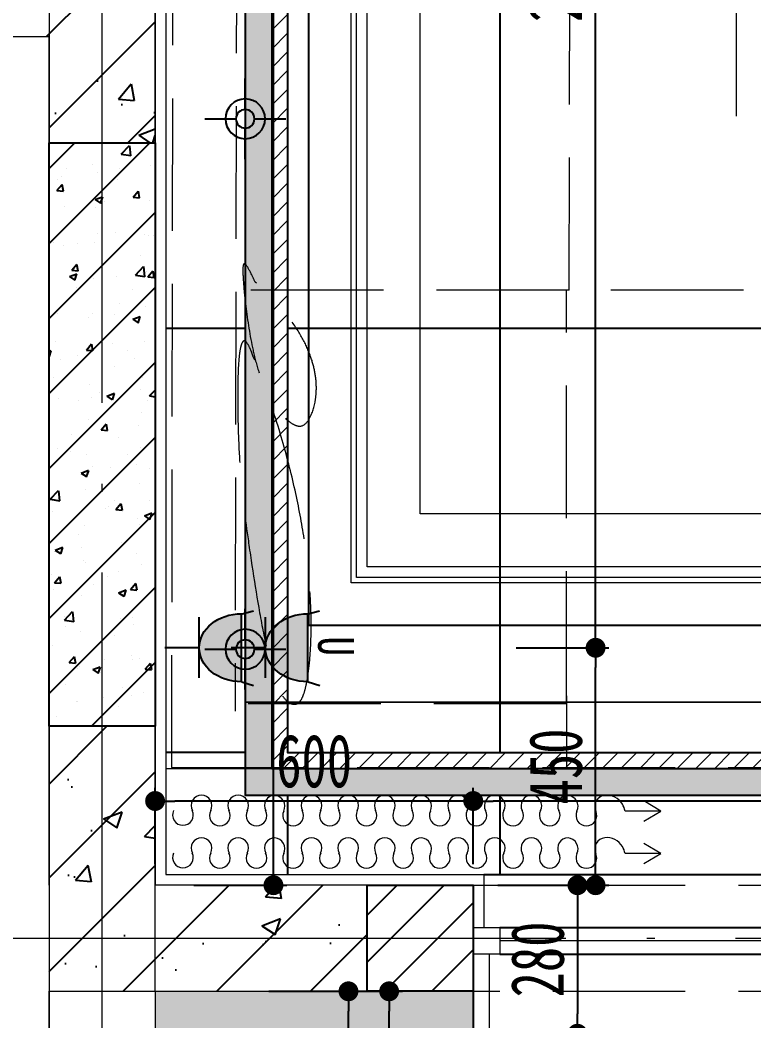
# Model space of a CAD drawing. Header units: millimetres. Extents: x 815519 to 890079, y 147095 to 251022.
# Drawn here: x 841958 to 843342, y 210462 to 212349 of the extents above; entities that cross this region are included whole.
import ezdxf

# ---------------------------------------------------------------- set-up
doc = ezdxf.new("R2010")
doc.units = ezdxf.units.MM
doc.header["$LTSCALE"] = 1000
for name, pattern in [('DASH', [0.35, 0.25, -0.1]), ('DASHDOT', [1, 0.5, -0.25, 0, -0.25]), ('DOTE', [61.468, 50.8, -5.08, 0.508, -5.08]), ('HIDDEN2', [0.1875, 0.125, -0.0625])]:
    doc.linetypes.add(name, pattern=pattern)
doc.layers.get('Defpoints').update_dxf_attribs({"color": 1})
for name, color, linetype in [('-02插座图层', 30, 'Continuous'), ('A-完成面尺寸标注', 53, 'Continuous'), ('A-尺寸标注', 53, 'Continuous'), ('EL-插座设备', 11, 'Continuous'), ('FC-地面分割', 142, 'Continuous'), ('FC-材料分缝', 8, 'Continuous'), ('PC_预制内墙', 31, 'Continuous'), ('PC_预制外墙', 11, 'Continuous'), ('PC_预制外墙填充', 252, 'Continuous'), ('PUB_HATCH', 8, 'Continuous'), ('RC-天花灯带', 1, 'Continuous'), ('SURFACE', 6, 'Continuous')]:
    doc.layers.add(name, color=color, linetype=linetype)
for name, color, linetype, lineweight in [('EL-插座尺寸', 53, 'Continuous', 0), ('EL-线路控制', 11, 'Continuous', 0), ('FC-地面填充', 250, 'Continuous', 0), ('FC-门槛线', 8, 'Continuous', 0), ('FF-DOOR', 61, 'Continuous', 0), ('FF-活动家具', 33, 'Continuous', 0), ('FF-窗帘', 8, 'Continuous', 0), ('L-梁', 91, 'DASH', 0), ('RC-天花灯具', 140, 'Continuous', 0), ('RC-天花造型', 40, 'Continuous', 0), ('S-WALL', 255, 'Continuous', 0), ('S-装饰完成线', 30, 'Continuous', 0), ('S-轴线', 149, 'DOTE', 0), ('WT-给排水点位尺寸', 53, 'Continuous', 0)]:
    doc.layers.add(name, color=color, linetype=linetype, lineweight=lineweight)
doc.styles.get("Standard").update_dxf_attribs({"font": 'gbenor.shx', "bigfont": 'gbcbig.shx'})
doc.styles.add('TH-STYLE1', font='', dxfattribs={"width": 0.7})
doc.styles.add('文字标注', font='')
doc.styles.get('TH-STYLE1').set_extended_font_data('STFangsong')
doc.styles.get('文字标注').set_extended_font_data('SimSun')
doc.linetypes.add('LED_LINE', pattern='A,20,-0.2,["LED",Standard,S=4,R=0,X=-0.1,Y=-0.05],-15', length=35.2)
doc.dimstyles.new('[布局]1：50', dxfattribs={"dimtxt": 2, "dimasz": 0.75, "dimexe": 0.5, "dimexo": 0.8, "dimgap": 0.5, "dimtad": 1, "dimdec": 0, "dimlfac": 50, "dimrnd": 5, "dimdsep": 46, "dimtxsty": 'TH-STYLE1', "dimblk": 'DOT', "dimcen": 1, "dimdle": 0.5, "dimclrd": 53, "dimclre": 53, "dimclrt": 53, "dimadec": 0, "dimazin": 0, "dimtfac": 1, "dimtdec": 0, "dimtix": 1, "dimtmove": 2, "dimatfit": 3, "dimldrblk": 'HBA_DIMENSION_TICK-天华', "dimfxl": 3, "dimfxlon": 1, "dimarcsym": 0})
doc.dimstyles.new('TH-1：50', dxfattribs={"dimscale": 50, "dimtxt": 2, "dimasz": 0.75, "dimexe": 0.5, "dimexo": 0.8, "dimgap": 0.5, "dimtad": 1, "dimdec": 0, "dimrnd": 5, "dimdsep": 46, "dimtxsty": 'TH-STYLE1', "dimblk": 'DOT', "dimcen": 1, "dimdle": 0.5, "dimclrd": 53, "dimclre": 53, "dimclrt": 2, "dimadec": 0, "dimazin": 2, "dimtfac": 1, "dimtdec": 0, "dimtix": 1, "dimtmove": 2, "dimatfit": 3, "dimldrblk": 'HBA_DIMENSION_TICK-天华', "dimfxl": 3, "dimfxlon": 1, "dimarcsym": 0})
pattern_1 = [(45, (-168259.29, 41209.81), (-88.388348, 88.388348), []), (50, (-168259.3, 41209.8), (358.63009, -31.37607), [37.5, -412.5]), (355, (-168259.3, 41209.8), (-69.37567, 376.09607), [30, -330]), (100.4514, (-168229.4, 41207.2), (289.25469, 344.71977), [31.8701, -350.57106]), (46.1842, (-168259.3, 41309.8), (533.62052, -82.7595), [56.25, -618.75]), (96.6356, (-168214.8, 41302.9), (467.33135, 487.05894), [47.80514, -525.8565]), (351.1842, (-168259.3, 41309.8), (467.33097, 487.0593), [45, -495]), (21, (-168209.3, 41284.8), (298.45353, -201.309445), [37.5, -412.5]), (326, (-168209.3, 41284.8), (121.65767, 362.57502), [30, -330]), (71.4514, (-168184.42, 41268.03), (420.11131, 161.26525), [31.8701, -350.57106]), (37.5, (-168259.29, 41209.81), (6.079928, 166.446927), [0, -326, 0, -335, 0, -331.25]), (7.5, (-168259.3, 41209.8), (131.53477, 197.205856), [0, -191, 0, -318.5, 0, -126.25]), (327.5, (-168370.79, 41209.81), (266.911218, -11.277436), [0, -125, 0, -390, 0, -517.5]), (317.5, (-168420.8, 41209.8), (291.593085, 50.05249), [0, -162.5, 0, -259, 0, -367.5])]

# ---------------------------------------------------------------- blocks, each defined once
blk = doc.blocks.new('sff')
at = {"layer": 'FF-窗帘'}
for points in [[(157.4, -328.9), (183.8, -313)], [(183.8, -344.7), (157.4, -328.9), (213.3, -328.9)]]:
    blk.add_lwpolyline(points, dxfattribs=at)
at = {"layer": 'FF-窗帘', "extrusion": (0, 0, -1)}
for centre, major_axis, start_param, end_param in [((242.4, -333), (-20.6, 20.6), -0.244979, 0.889191), ((243.6, -321.5), (-12.4, -12.4), 2.459987, 4.364145), ((304.8, -321.5), (-12.4, -12.4), 0.348244, 2.252402), ((303, -320.4), (-11.5, 11.5), 0.785398, 2.846152), ((360.6, -320.4), (-11.5, -11.5), 0.295441, 2.356194), ((360.6, -320.4), (-11.5, 11.5), 0.785398, 2.846152), ((418.2, -320.4), (-11.5, -11.5), 0.295441, 2.356194), ((418.2, -320.4), (-11.5, 11.5), 0.785398, 2.846152), ((475.8, -320.4), (-11.5, -11.5), 0.295441, 2.356194), ((475.8, -320.4), (-11.5, 11.5), 0.785398, 2.846152), ((535.2, -321.5), (-12.4, -12.4), 0.348244, 2.252402), ((533.4, -320.4), (-11.5, 11.5), 0.785398, 2.846152), ((591, -320.4), (-11.5, 11.5), -1.275355, 0.785398), ((591, -320.4), (-11.5, 11.5), 0.785398, 2.846152), ((648.6, -320.4), (-11.5, 11.5), -1.275355, 0.785398), ((648.6, -320.4), (-11.5, 11.5), 0.785398, 2.846152), ((706.2, -320.4), (-11.5, 11.5), -1.275355, 0.785398), ((706.2, -320.4), (-11.5, 11.5), 0.785398, 2.846152), ((765.6, -321.5), (-12.4, -12.4), 0.348244, 2.252402), ((763.8, -320.4), (-11.5, 11.5), 0.785398, 2.846152), ((821.4, -320.4), (-11.5, 11.5), -1.275355, 0.785398), ((821.4, -320.4), (-11.5, 11.5), 0.785398, 2.846152), ((879, -320.4), (-11.5, 11.5), -1.275355, 0.785398), ((879, -320.4), (-11.5, 11.5), 0.785398, 2.846152), ((247.1, -335.8), (-24.4, -24.4), 0.987723, 1.325818), ((274.2, -335.8), (-11.5, -11.5), 5.497787, 7.505737), ((274.2, -335.8), (-11.5, -11.5), 3.489837, 5.497787), ((331.8, -335.7), (-11.5, -11.5), 5.497787, 7.558541), ((331.8, -335.7), (-11.5, 11.5), 1.866237, 3.926991), ((389.4, -335.7), (-11.5, -11.5), 5.497787, 7.558541), ((389.4, -335.7), (-11.5, 11.5), 1.866237, 3.926991), ((447, -335.7), (-11.5, -11.5), 5.497787, 7.558541), ((447, -335.7), (-11.5, 11.5), 1.866237, 3.926991), ((504.6, -335.7), (-11.5, -11.5), 5.497787, 7.558541), ((504.6, -335.8), (-11.5, -11.5), 3.489837, 5.497787), ((562.2, -335.7), (-11.5, -11.5), 5.497787, 7.558541), ((562.2, -335.7), (-11.5, 11.5), 1.866237, 3.926991), ((619.8, -335.7), (-11.5, -11.5), 5.497787, 7.558541), ((619.8, -335.7), (-11.5, 11.5), 1.866237, 3.926991), ((677.4, -335.7), (-11.5, -11.5), 5.497787, 7.558541), ((677.4, -335.7), (-11.5, 11.5), 1.866237, 3.926991), ((735, -335.7), (-11.5, -11.5), 5.497787, 7.558541), ((735, -335.8), (-11.5, -11.5), 3.489837, 5.497787), ((792.6, -335.7), (-11.5, -11.5), 5.497787, 7.558541), ((792.6, -335.7), (-11.5, 11.5), 1.866237, 3.926991), ((850.2, -335.7), (-11.5, -11.5), 5.497787, 7.558541), ((850.2, -335.7), (-11.5, 11.5), 1.866237, 3.926991), ((908.2, -335), (-11.5, -11.5), 5.497787, 7.505737), ((908.2, -335), (-11.5, -11.5), 3.489837, 5.497787)]:
    blk.add_ellipse(centre, major_axis=major_axis, ratio=1, start_param=start_param, end_param=end_param, dxfattribs=at)
blk = doc.blocks.new('A$C6B8357AB')
at = {"layer": 'RC-天花灯具', "color": 8, "lineweight": -2}
for p, q in [((76.3, 152.3), (76.3, 93.8)), ((0, 76.3), (58.9, 76.3)), ((93.8, 76.3), (152.6, 76.3)), ((76.3, 58.9), (76.3, 0))]:
    blk.add_line(p, q, dxfattribs=at)
at = {"layer": 'RC-天花灯具', "lineweight": -2}
blk.add_circle((76.3, 76.3), 37.5, dxfattribs=at)
at = {"layer": 'RC-天花灯具', "color": 8, "lineweight": -2}
blk.add_circle((76.3, 76.3), 17.5, dxfattribs=at)
blk = doc.blocks.new('A$C192F2CD6')
at = {"layer": 'FF-活动家具', "linetype": 'DASH'}
for p, q in [((15, 2676.4), (10.8, 15)), ((135.6, 2661.4), (130.8, 120.9)), ((760.8, 915), (765, 2676.4)), ((760.8, 915), (130.8, 915)), ((755.8, 135), (755.8, 915)), ((1439.7, 915), (760.8, 915)), ((755.8, 135), (118.2, 135)), ((755.8, 150), (755.8, 15)), ((10.8, 15), (1439.7, 15))]:
    blk.add_line(p, q, dxfattribs=at)
blk.add_lwpolyline([(1076.4, 2243), (1776.4, 2243), (1776.4, 1243), (1076.4, 1243)], close=True, dxfattribs=at)
for points in [[(168.5, 930.1), (297.5, 817.3), (289.5, 686.7), (254.2, 650.6), (209.7, 683.2), (164.4, 760.8), (141.5, 957), (147.2, 977.7), (168.5, 930.1)], [(158.6, 805.8), (287.7, 492.9), (279.7, 162.4), (244.4, 126.3), (199.9, 158.8), (154.5, 436.5), (131.7, 632.7), (137.4, 853.4), (158.6, 805.8)]]:
    blk.add_open_spline(points, degree=3, knots=[0, 0, 0, 0, 227.09049, 319.650907, 398.601313, 591.058169, 751.510384, 861.756138, 861.756138, 861.756138, 861.756138], dxfattribs=at)
blk = doc.blocks.new('wgwegwevberr')
at = {"layer": 'L-梁', "linetype": 'DASH'}
for p, q in [((842612.3, 139443.9), (845012.3, 139443.9)), ((842012.3, 137643.9), (842012.3, 139243.9)), ((842212.3, 137843.9), (842212.3, 139243.9)), ((842612.3, 139243.9), (845012.3, 139243.9))]:
    blk.add_line(p, q, dxfattribs=at)
blk = doc.blocks.new('4354')
at = {"layer": 'FF-DOOR', "color": 8, "extrusion": (0, 0, -1)}
blk.add_line((476694.8, 266834.3), (477174.8, 266834.3), dxfattribs=at)
at = {"layer": 'FF-DOOR', "extrusion": (0, 0, -1)}
for p, q in [((477442.3, 266809.3), (476484.8, 266809.3)), ((476484.8, 266784.3), (477442.3, 266784.3))]:
    blk.add_line(p, q, dxfattribs=at)
blk = doc.blocks.new('_Dot')
at = {"color": 33, "linetype": 'ByBlock', "lineweight": -2}
blk.add_line((-0.5, 0), (-1, 0), dxfattribs=at)
at = {"color": 33, "linetype": 'ByBlock', "const_width": 0.5}
blk.add_lwpolyline([(-0.25, 0, 1), (0.25, 0, 1)], format="xyb", close=True, dxfattribs=at)
blk = doc.blocks.new('*D382')
at = {"layer": 'Defpoints', "color": 0, "transparency": 16777216}
for p in [(842232.3, 213715.2, 6.9), (843043.1, 213715.2), (842232.3, 211165.2)]:
    blk.add_point(p, dxfattribs=at)
at = {"layer": 'EL-插座尺寸', "color": 53, "lineweight": -2, "transparency": 16777216}
for p, q in [((842893.1, 213715.2), (843068.1, 213715.2)), ((843043.1, 211202.7), (843043.1, 213677.7)), ((842893.1, 211165.2), (843068.1, 211165.2))]:
    blk.add_line(p, q, dxfattribs=at)
at = {"layer": 'EL-插座尺寸', "color": 53, "lineweight": -2, "transparency": 16777216, "xscale": 37.5, "yscale": 37.5, "zscale": 37.5}
for p, rotation in [((843043.1, 213715.2), 90), ((843043.1, 211165.2), 270)]:
    blk.add_blockref('_Dot', p, dxfattribs=dict(at, rotation=rotation))
at = {"layer": 'EL-插座尺寸', "color": 2, "transparency": 16777216, "insert": (842968.1, 212440.2), "char_height": 100, "attachment_point": 5, "rotation": 90, "style": 'TH-STYLE1'}
blk.add_mtext('2550', dxfattribs=at)
blk = doc.blocks.new('HBA_DIMENSION_TICK-天华')
at = {"color": 50, "linetype": 'ByBlock'}
for points in [[(-72.714, 62.307), (-54.906, 79.963), (-12, -0.037), (0, 0)], [(-72.714, -62.307), (-54.906, -79.963), (-12, 0.037), (0, 0)]]:
    blk.add_solid(points, dxfattribs=at)
blk = doc.blocks.new('*D383')
at = {"layer": 'Defpoints', "color": 0, "transparency": 16777216}
for p in [(842232.3, 211165.2), (843043.1, 211165.2), (842232.8, 210717.5, 6.9)]:
    blk.add_point(p, dxfattribs=at)
at = {"layer": 'EL-插座尺寸', "color": 53, "lineweight": -2, "transparency": 16777216}
for p, q in [((842893.1, 211165.2), (843068.1, 211165.2)), ((843043.1, 210755), (843043.1, 211127.7)), ((842893.1, 210717.5), (843068.1, 210717.5))]:
    blk.add_line(p, q, dxfattribs=at)
at = {"layer": 'EL-插座尺寸', "color": 53, "lineweight": -2, "transparency": 16777216, "xscale": 37.5, "yscale": 37.5, "zscale": 37.5}
for p, rotation in [((843043.1, 211165.2), 90), ((843043.1, 210717.5), 270)]:
    blk.add_blockref('_Dot', p, dxfattribs=dict(at, rotation=rotation))
at = {"layer": 'EL-插座尺寸', "color": 2, "transparency": 16777216, "insert": (842968.1, 210941.4), "char_height": 100, "attachment_point": 5, "rotation": 90, "style": 'TH-STYLE1'}
blk.add_mtext('450', dxfattribs=at)
blk = doc.blocks.new('*D273')
at = {"layer": 'Defpoints', "color": 0, "transparency": 16777216}
for p in [(842235.8, 210517.5), (842653.7, 210517.5), (842235.8, 209815.1)]:
    blk.add_point(p, dxfattribs=at)
at = {"layer": 'EL-插座尺寸', "color": 53, "lineweight": -2, "transparency": 16777216}
for p, q in [((842503.7, 210517.5), (842678.7, 210517.5)), ((842653.7, 209852.6), (842653.7, 210480)), ((842503.7, 209815.1), (842678.7, 209815.1))]:
    blk.add_line(p, q, dxfattribs=at)
at = {"layer": 'EL-插座尺寸', "color": 53, "lineweight": -2, "transparency": 16777216, "xscale": 37.5, "yscale": 37.5, "zscale": 37.5}
for p, rotation in [((842653.7, 210517.5), 90), ((842653.7, 209815.1), 270)]:
    blk.add_blockref('_Dot', p, dxfattribs=dict(at, rotation=rotation))
at = {"layer": 'EL-插座尺寸', "color": 2, "transparency": 16777216, "insert": (842578.7, 210166.3), "char_height": 100, "attachment_point": 5, "rotation": 90, "style": 'TH-STYLE1'}
blk.add_mtext('700', dxfattribs=at)
blk = doc.blocks.new('*D459')
at = {"layer": 'A-尺寸标注', "color": 53, "lineweight": -2, "ltscale": 0.5, "transparency": 16777216}
for p, q in [((841234.4, 212417.5), (841059.4, 212417.5)), ((841084.4, 211655), (841084.4, 212380)), ((841234.4, 211617.5), (841059.4, 211617.5))]:
    blk.add_line(p, q, dxfattribs=at)
at = {"layer": 'Defpoints', "color": 0, "ltscale": 0.5, "transparency": 16777216}
for p in [(841084.4, 212417.5), (842184.4, 212417.5), (842184.4, 211617.5)]:
    blk.add_point(p, dxfattribs=at)
at = {"layer": 'A-尺寸标注', "color": 53, "lineweight": -2, "ltscale": 0.5, "transparency": 16777216, "xscale": 37.5, "yscale": 37.5, "zscale": 37.5}
for p, rotation in [((841084.4, 212417.5), 90), ((841084.4, 211617.5), 270)]:
    blk.add_blockref('_Dot', p, dxfattribs=dict(at, rotation=rotation))
at = {"layer": 'A-尺寸标注', "color": 2, "ltscale": 0.5, "transparency": 16777216, "insert": (841009.4, 212017.5), "char_height": 100, "attachment_point": 5, "rotation": 90, "style": 'TH-STYLE1'}
blk.add_mtext('800', dxfattribs=at)
blk = doc.blocks.new('*D460')
at = {"layer": 'A-尺寸标注', "color": 53, "lineweight": -2, "ltscale": 0.5, "transparency": 16777216}
for p, q in [((841234.4, 211617.5), (841059.4, 211617.5)), ((841084.4, 210655), (841084.4, 211580)), ((841234.4, 210617.5), (841059.4, 210617.5))]:
    blk.add_line(p, q, dxfattribs=at)
at = {"layer": 'Defpoints', "color": 0, "ltscale": 0.5, "transparency": 16777216}
for p in [(841084.4, 211617.5), (842184.4, 211617.5), (842184.4, 210617.5)]:
    blk.add_point(p, dxfattribs=at)
at = {"layer": 'A-尺寸标注', "color": 53, "lineweight": -2, "ltscale": 0.5, "transparency": 16777216, "xscale": 37.5, "yscale": 37.5, "zscale": 37.5}
for p, rotation in [((841084.4, 211617.5), 90), ((841084.4, 210617.5), 270)]:
    blk.add_blockref('_Dot', p, dxfattribs=dict(at, rotation=rotation))
at = {"layer": 'A-尺寸标注', "color": 2, "ltscale": 0.5, "transparency": 16777216, "insert": (841009.4, 211117.5), "char_height": 100, "attachment_point": 5, "rotation": 90, "style": 'TH-STYLE1'}
blk.add_mtext('1000', dxfattribs=at)
blk = doc.blocks.new('*D461')
at = {"layer": 'A-尺寸标注', "color": 53, "lineweight": -2, "ltscale": 0.5, "transparency": 16777216}
for p, q in [((841084.4, 210655), (841084.4, 210692.5)), ((841234.4, 210617.5), (841059.4, 210617.5)), ((841084.4, 210517.5), (841084.4, 210617.5)), ((841234.4, 210517.5), (841059.4, 210517.5)), ((841084.4, 210480), (841084.4, 210442.5))]:
    blk.add_line(p, q, dxfattribs=at)
at = {"layer": 'Defpoints', "color": 0, "ltscale": 0.5, "transparency": 16777216}
for p in [(841084.4, 210617.5), (842184.4, 210617.5), (842184.4, 210517.5)]:
    blk.add_point(p, dxfattribs=at)
at = {"layer": 'A-尺寸标注', "color": 53, "lineweight": -2, "ltscale": 0.5, "transparency": 16777216, "xscale": 37.5, "yscale": 37.5, "zscale": 37.5}
for p, rotation in [((841084.4, 210617.5), 270), ((841084.4, 210517.5), 90)]:
    blk.add_blockref('_Dot', p, dxfattribs=dict(at, rotation=rotation))
at = {"layer": 'A-尺寸标注', "color": 2, "ltscale": 0.5, "transparency": 16777216, "insert": (840962.7, 210547.4), "char_height": 100, "attachment_point": 5, "rotation": 90, "style": 'TH-STYLE1'}
blk.add_mtext('100', dxfattribs=at)
blk = doc.blocks.new('*D997')
at = {"layer": 'A-完成面尺寸标注', "color": 53, "lineweight": -2, "ltscale": 0.5, "transparency": 16777216}
for p, q in [((842859, 210717.5), (843033.9, 210717.5)), ((843008.9, 210680), (843008.9, 210475)), ((842859, 210437.5), (843033.9, 210437.5))]:
    blk.add_line(p, q, dxfattribs=at)
at = {"layer": 'Defpoints', "color": 0, "ltscale": 0.5, "transparency": 16777216}
for p in [(842812.3, 210717.5, 6.9), (842812.3, 210437.5, 6.9), (843008.9, 210437.5)]:
    blk.add_point(p, dxfattribs=at)
at = {"layer": 'A-完成面尺寸标注', "color": 53, "lineweight": -2, "ltscale": 0.5, "transparency": 16777216, "xscale": 37.49999999999999, "yscale": 37.49999999999999, "zscale": 37.49999999999999}
for p, rotation in [((843008.9, 210717.5), 90), ((843008.9, 210437.5), 270)]:
    blk.add_blockref('_Dot', p, dxfattribs=dict(at, rotation=rotation))
at = {"layer": 'A-完成面尺寸标注', "color": 53, "ltscale": 0.5, "transparency": 16777216, "insert": (842933.9, 210577.5), "char_height": 100, "attachment_point": 5, "rotation": 90, "style": 'TH-STYLE1'}
blk.add_mtext('280', dxfattribs=at)
blk = doc.blocks.new('*D996')
at = {"layer": 'A-完成面尺寸标注', "color": 53, "lineweight": -2, "ltscale": 0.5, "transparency": 16777216}
for p, q in [((842212.3, 210757.5), (842212.3, 210901.3)), ((842812.3, 210757.5), (842812.3, 210901.3)), ((842774.8, 210876.3), (842249.8, 210876.3))]:
    blk.add_line(p, q, dxfattribs=at)
at = {"layer": 'Defpoints', "color": 0, "ltscale": 0.5, "transparency": 16777216}
for p in [(842212.3, 210876.3), (842212.3, 210717.5, 6.9), (842812.3, 210717.5, 6.9)]:
    blk.add_point(p, dxfattribs=at)
at = {"layer": 'A-完成面尺寸标注', "color": 53, "lineweight": -2, "ltscale": 0.5, "transparency": 16777216, "xscale": 37.49999999999999, "yscale": 37.49999999999999, "zscale": 37.49999999999999, "rotation": 180}
blk.add_blockref('_Dot', (842212.3, 210876.3), dxfattribs=at)
at = {"layer": 'A-完成面尺寸标注', "color": 53, "lineweight": -2, "ltscale": 0.5, "transparency": 16777216, "xscale": 37.49999999999999, "yscale": 37.49999999999999, "zscale": 37.49999999999999}
blk.add_blockref('_Dot', (842812.3, 210876.3), dxfattribs=at)
at = {"layer": 'A-完成面尺寸标注', "color": 53, "ltscale": 0.5, "transparency": 16777216, "insert": (842512.3, 210951.3), "char_height": 100, "attachment_point": 5, "style": 'TH-STYLE1'}
blk.add_mtext('600', dxfattribs=at)
blk = doc.blocks.new('*D991')
at = {"layer": 'A-完成面尺寸标注', "color": 53, "lineweight": -2, "ltscale": 0.5, "transparency": 16777216}
for p, q in [((842285.6, 218417.5), (842460.5, 218417.5)), ((842435.5, 210755), (842435.5, 218380)), ((842285.6, 210717.5), (842460.5, 210717.5))]:
    blk.add_line(p, q, dxfattribs=at)
at = {"layer": 'Defpoints', "color": 0, "ltscale": 0.5, "transparency": 16777216}
for p in [(842212.3, 218417.5, 6.9), (842435.5, 218417.5), (842212.3, 210717.5, 6.9)]:
    blk.add_point(p, dxfattribs=at)
at = {"layer": 'A-完成面尺寸标注', "color": 53, "lineweight": -2, "ltscale": 0.5, "transparency": 16777216, "xscale": 37.49999999999999, "yscale": 37.49999999999999, "zscale": 37.49999999999999}
for p, rotation in [((842435.5, 218417.5), 90), ((842435.5, 210717.5), 270)]:
    blk.add_blockref('_Dot', p, dxfattribs=dict(at, rotation=rotation))
at = {"layer": 'A-完成面尺寸标注', "color": 53, "ltscale": 0.5, "transparency": 16777216, "insert": (842360.5, 214567.5), "char_height": 100, "attachment_point": 5, "rotation": 90, "style": 'TH-STYLE1'}
blk.add_mtext('7700', dxfattribs=at)
blk = doc.blocks.new('*D1589')
at = {"layer": 'Defpoints', "color": 0, "ltscale": 0.5, "transparency": 16777216}
for p in [(842212.3, 210517.5), (842577, 210517.5), (842212.3, 210117.5)]:
    blk.add_point(p, dxfattribs=at)
at = {"layer": 'WT-给排水点位尺寸', "color": 53, "lineweight": -2, "ltscale": 0.5, "transparency": 16777216}
for p, q in [((842427, 210517.5), (842602, 210517.5)), ((842577, 210155), (842577, 210480)), ((842427, 210117.5), (842602, 210117.5))]:
    blk.add_line(p, q, dxfattribs=at)
at = {"layer": 'WT-给排水点位尺寸', "color": 53, "lineweight": -2, "ltscale": 0.5, "transparency": 16777216, "xscale": 37.49999999999999, "yscale": 37.49999999999999, "zscale": 37.49999999999999}
for p, rotation in [((842577, 210517.5), 90), ((842577, 210117.5), 270)]:
    blk.add_blockref('_Dot', p, dxfattribs=dict(at, rotation=rotation))
at = {"layer": 'WT-给排水点位尺寸', "color": 53, "ltscale": 0.5, "transparency": 16777216, "insert": (842502, 210317.5), "char_height": 100, "attachment_point": 5, "rotation": 90, "style": 'TH-STYLE1'}
blk.add_mtext('400', dxfattribs=at)
blk = doc.blocks.new('A$C0F24531A')
at = {"layer": 'EL-插座设备'}
blk.add_hatch(color=11, dxfattribs=at).paths.add_polyline_path([(-2.977, 5.372, 0.998307), (2.976, 5.372)])
at = {"layer": 'EL-插座设备', "color": 11}
for p, q in [((-2.977, 5.397), (-3.309, 6.215)), ((2.976, 5.406), (3.223, 6.198)), ((-2.977, 5.372), (2.976, 5.372)), ((2.976, 5.372), (2.976, 5.406)), ((2.672, 2.391), (-2.628, 2.391)), ((0, 2.401), (0, 0))]:
    blk.add_line(p, q, dxfattribs=at)
blk.add_arc((-0.001, 5.377), 2.976, 180.09681, 359.90268, dxfattribs=at)
blk = doc.blocks.new('A$C43BA3555')
at = {"layer": 'EL-插座设备', "color": 11, "xscale": 42.42424242361449, "yscale": 42.42424242361449, "zscale": 42.42424242361449, "rotation": 180}
blk.add_blockref('A$C0F24531A', (0, 0), dxfattribs=at)
at = {"layer": 'EL-插座设备', "color": 11, "style": '文字标注'}
blk.add_attdef('F', (-32.4, -348.7), '', height=106.1, dxfattribs=at)
blk = doc.blocks.new('*D1454')
at = {"layer": 'A-完成面尺寸标注', "color": 53, "lineweight": -2, "ltscale": 0.5, "transparency": 16777216}
for p, q in [((842812.3, 210757.5), (842812.3, 210901.3)), ((844812.3, 210757.4), (844812.3, 210901.3)), ((844774.8, 210876.3), (842849.8, 210876.3))]:
    blk.add_line(p, q, dxfattribs=at)
at = {"layer": 'Defpoints', "color": 0, "ltscale": 0.5, "transparency": 16777216}
for p in [(842812.3, 210876.3), (842812.3, 210717.5, 6.9), (844812.3, 210717.5, 13.8)]:
    blk.add_point(p, dxfattribs=at)
at = {"layer": 'A-完成面尺寸标注', "color": 53, "lineweight": -2, "ltscale": 0.5, "transparency": 16777216, "xscale": 37.49999999999999, "yscale": 37.49999999999999, "zscale": 37.49999999999999, "rotation": 180}
blk.add_blockref('_Dot', (842812.3, 210876.3), dxfattribs=at)
at = {"layer": 'A-完成面尺寸标注', "color": 53, "lineweight": -2, "ltscale": 0.5, "transparency": 16777216, "xscale": 37.49999999999999, "yscale": 37.49999999999999, "zscale": 37.49999999999999}
blk.add_blockref('_Dot', (844812.3, 210876.3), dxfattribs=at)
at = {"layer": 'A-完成面尺寸标注', "color": 53, "ltscale": 0.5, "transparency": 16777216, "insert": (843812.3, 210951.3), "char_height": 100, "attachment_point": 5, "style": 'TH-STYLE1'}
blk.add_mtext('2000', dxfattribs=at)
blk = doc.blocks.new('A$C746D5DE6')
at = {"layer": 'PC_预制内墙'}
for p, q in [((0, 2351.2), (48.7, 2399.9)), ((0, 2209.8), (190.2, 2399.9)), ((136.2, 2378.4), (151.8, 2394.7)), ((136.2, 2378.4), (154, 2375.7)), ((154.3, 2375.3), (152.1, 2394.2)), ((158, 2368.5), (158, 2368.5)), ((32.2, 2351.9), (32.2, 2351.9)), ((82.3, 2358.5), (82.3, 2358.5)), ((90.8, 2344.4), (90.8, 2344.4)), ((133, 2350.7), (133, 2350.7)), ((191.8, 2357.2), (191.8, 2357.2)), ((15, 2309.9), (24.7, 2321.4)), ((16.4, 2330.7), (16.4, 2330.7)), ((23.2, 2335.9), (23.2, 2335.9)), ((130, 2331.4), (130, 2331.4)), ((15, 2309.9), (27, 2308.8)), ((27.3, 2308.4), (25, 2320.9)), ((158.5, 2297.3), (168.1, 2308.8)), ((170.7, 2295.8), (168.4, 2308.4)), ((87.1, 2292.7), (101.1, 2298.1)), ((87.1, 2292.7), (97.1, 2286)), ((97.3, 2285.5), (101.4, 2297.6)), ((105.4, 2289.6), (105.4, 2289.6)), ((158.5, 2297.3), (170.4, 2296.3)), ((189.4, 2290.7), (189.4, 2290.7)), ((0, 2068.4), (200, 2268.4)), ((29.7, 2279.6), (29.7, 2279.6)), ((88.4, 2277.8), (88.4, 2277.8)), ((91, 2229.2), (91, 2229.2)), ((124.8, 2231.4), (124.8, 2231.4)), ((179.1, 2227.3), (179.1, 2227.3)), ((8.1, 2211.4), (8.1, 2211.4)), ((52.8, 2210.7), (52.8, 2210.7)), ((85.9, 2211.3), (85.9, 2211.3)), ((187, 2224.1), (187, 2224.1)), ((197.8, 2224.7), (197.8, 2224.7)), ((26.4, 2206.8), (26.4, 2206.8)), ((133.2, 2202.3), (133.2, 2202.3)), ((42.8, 2159.4), (52.4, 2170.9)), ((55, 2157.9), (52.7, 2170.5)), ((172.7, 2187.5), (172.7, 2187.5)), ((38.5, 2147.7), (52.5, 2153)), ((42.8, 2159.4), (54.7, 2158.4)), ((48.7, 2140.5), (52.7, 2152.6)), ((56.1, 2167.5), (56.1, 2167.5)), ((162.8, 2150.5), (178.3, 2166.7)), ((176.6, 2155), (176.6, 2155)), ((180.8, 2147.3), (178.6, 2166.3)), ((184.5, 2157.5), (184.5, 2157.5)), ((186.2, 2146.9), (195.9, 2158.4)), ((198.5, 2145.4), (196.2, 2157.9)), ((38.5, 2147.7), (48.4, 2140.9)), ((83.5, 2144.7), (83.5, 2144.7)), ((126.5, 2148.5), (126.5, 2148.5)), ((162.8, 2150.5), (180.5, 2147.7)), ((186.2, 2146.9), (198.2, 2145.8)), ((0, 1926.9), (200, 2126.9)), ((0.2, 2131.8), (0.2, 2131.8)), ((51.2, 2127.5), (51.2, 2127.5)), ((158, 2123), (158, 2123)), ((132.4, 2097.5), (132.4, 2097.5)), ((15.8, 2077.4), (15.8, 2077.4)), ((81.1, 2078.1), (81.1, 2078.1)), ((124, 2076.2), (124, 2076.2)), ((182.1, 2090.9), (182.1, 2090.9)), ((199.7, 2086.1), (199.7, 2086.1)), ((73.9, 2069.6), (73.9, 2069.6)), ((157.8, 2067.1), (171.8, 2072.5)), ((157.8, 2067.1), (167.8, 2060.4)), ((168.1, 2060), (172.1, 2072.1)), ((12.3, 2025.3), (12.3, 2025.3)), ((70.5, 2009), (80.2, 2020.5)), ((82.8, 2007.5), (80.5, 2020)), ((119, 2020.8), (119, 2020.8)), ((179.7, 2024.3), (179.7, 2024.3)), ((0, 2006.5), (3.8, 2008)), ((0, 1995.5), (4.1, 2007.6)), ((70.5, 2009), (82.5, 2007.9)), ((78.6, 2011.5), (78.6, 2011.5)), ((147.1, 2007.3), (147.1, 2007.3)), ((0, 1785.5), (200, 1985.5)), ((21.3, 1990.7), (21.3, 1990.7)), ((54.4, 1998.5), (54.4, 1998.5)), ((71.4, 1997.3), (71.4, 1997.3)), ((161.2, 1994), (161.2, 1994)), ((124.2, 1978.1), (124.2, 1978.1)), ((7.6, 1958.1), (7.6, 1958.1)), ((76.2, 1945), (76.2, 1945)), ((177.2, 1957.8), (177.2, 1957.8)), ((94.5, 1928.4), (94.5, 1928.4)), ((109.2, 1922.1), (123.2, 1927.5)), ((119.4, 1915), (123.5, 1927)), ((172.1, 1934.2), (172.1, 1934.2)), ((189.3, 1922.6), (200, 1933.7)), ((18.7, 1918.4), (18.7, 1918.4)), ((55.5, 1914.2), (55.5, 1914.2)), ((79.2, 1919.2), (79.2, 1919.2)), ((109.2, 1922.1), (119.1, 1915.4)), ((186, 1914.6), (186, 1914.6)), ((189.3, 1922.6), (200, 1920.9)), ((174.8, 1891.2), (174.8, 1891.2)), ((73.8, 1878.4), (73.8, 1878.4)), ((98.3, 1858.5), (107.9, 1870)), ((110.5, 1857.1), (108.2, 1869.6)), ((41.9, 1849.5), (41.9, 1849.5)), ((98.3, 1858.5), (110.2, 1857.5)), ((168.2, 1866.1), (168.2, 1866.1)), ((0, 1644.1), (200, 1844.1)), ((131.9, 1844.2), (131.9, 1844.2)), ((15.2, 1824.2), (15.2, 1824.2)), ((40.3, 1817), (40.3, 1817)), ((71.3, 1811.8), (71.3, 1811.8)), ((147.1, 1812.5), (147.1, 1812.5)), ((172.4, 1824.6), (172.4, 1824.6)), ((165.6, 1793.8), (165.6, 1793.8)), ((60.5, 1777.1), (74.5, 1782.4)), ((60.5, 1777.1), (70.5, 1770.4)), ((70.7, 1769.9), (74.8, 1782)), ((82.5, 1790.1), (82.5, 1790.1)), ((115.6, 1787.2), (115.6, 1787.2)), ((189.2, 1785.6), (189.2, 1785.6)), ((169.9, 1758), (169.9, 1758)), ((2.3, 1727.7), (17.9, 1744)), ((20.4, 1724.6), (18.2, 1743.6)), ((68.9, 1745.2), (68.9, 1745.2)), ((2.3, 1727.7), (20.1, 1725)), ((123.6, 1724.9), (123.6, 1724.9)), ((126, 1708.1), (135.7, 1719.6)), ((138.3, 1706.6), (136, 1719.2)), ((188.8, 1724.9), (188.8, 1724.9)), ((0, 1502.7), (200, 1702.7)), ((0.5, 1715.3), (0.5, 1715.3)), ((7, 1704.9), (7, 1704.9)), ((63, 1708.4), (63, 1708.4)), ((107.3, 1710.8), (107.3, 1710.8)), ((113, 1714.9), (113, 1714.9)), ((126, 1708.1), (138, 1707.1)), ((179.9, 1696.5), (193.9, 1701.9)), ((190.1, 1689.4), (194.2, 1701.5)), ((167.5, 1691.4), (167.5, 1691.4)), ((171.5, 1681), (171.5, 1681)), ((179.9, 1696.5), (189.8, 1689.8)), ((54.9, 1660.9), (54.9, 1660.9)), ((66.5, 1678.6), (66.5, 1678.6)), ((136.2, 1646), (136.2, 1646)), ((10.3, 1629.5), (10.3, 1629.5)), ((11.8, 1632), (25.9, 1637.4)), ((11.8, 1632), (21.8, 1625.3)), ((22.1, 1624.9), (26.1, 1637)), ((60.4, 1636.1), (60.4, 1636.1)), ((165.1, 1624.9), (165.1, 1624.9)), ((64.1, 1612.1), (64.1, 1612.1)), ((68.3, 1608.6), (68.3, 1608.6)), ((3.7, 1586.2), (3.7, 1586.2)), ((131.3, 1590.9), (131.3, 1590.9)), ((175.1, 1604.1), (175.1, 1604.1)), ((10.3, 1570.2), (20, 1581.7)), ((10.3, 1570.2), (22.3, 1569.2)), ((14.6, 1570.9), (14.6, 1570.9)), ((22.6, 1568.7), (20.3, 1581.3)), ((83.5, 1567.1), (83.5, 1567.1)), ((110.5, 1581.7), (110.5, 1581.7)), ((153.8, 1557.7), (163.4, 1569.2)), ((166, 1556.2), (163.7, 1568.7)), ((0, 1361.3), (200, 1561.3)), ((7.8, 1557.2), (7.8, 1557.2)), ((131.2, 1551.5), (145.2, 1556.9)), ((131.2, 1551.5), (141.2, 1544.8)), ((141.5, 1544.4), (145.5, 1556.5)), ((153.8, 1557.7), (165.7, 1556.6)), ((162.6, 1558.3), (162.6, 1558.3)), ((61.6, 1545.5), (61.6, 1545.5)), ((28.9, 1499.8), (44.4, 1516)), ((46.9, 1496.6), (44.7, 1515.6)), ((28.5, 1506.9), (28.5, 1506.9)), ((28.9, 1499.8), (46.6, 1497.1)), ((135.3, 1502.4), (135.3, 1502.4)), ((157.2, 1504.9), (157.2, 1504.9)), ((160.2, 1491.7), (160.2, 1491.7)), ((30.9, 1488.3), (30.9, 1488.3)), ((59.2, 1478.9), (59.2, 1478.9)), ((123, 1471.6), (123, 1471.6)), ((6.4, 1451.6), (6.4, 1451.6)), ((38.1, 1419.8), (47.7, 1431.3)), ((38.1, 1419.8), (50, 1418.7)), ((50.3, 1418.3), (48, 1430.8)), ((80.1, 1299.9), (200, 1419.8)), ((104.6, 1426), (104.6, 1426)), ((154.7, 1432.6), (154.7, 1432.6)), ((157.8, 1425.1), (157.8, 1425.1)), ((170.9, 1427.7), (170.9, 1427.7)), ((181.5, 1407.2), (191.2, 1418.7)), ((193.8, 1405.8), (191.5, 1418.3)), ((54.3, 1407.7), (54.3, 1407.7)), ((56.8, 1412.3), (56.8, 1412.3)), ((82.6, 1406.5), (96.6, 1411.9)), ((82.6, 1406.5), (92.5, 1399.8)), ((92.8, 1399.3), (96.8, 1411.4)), ((96.4, 1400.2), (96.4, 1400.2)), ((181.5, 1407.2), (193.5, 1406.2)), ((31.8, 1377.9), (31.8, 1377.9)), ((138.5, 1373.4), (138.5, 1373.4)), ((177.8, 1363.7), (177.8, 1363.7)), ((52, 1347.1), (52, 1347.1)), ((54.3, 1345.7), (54.3, 1345.7)), ((102.1, 1353.7), (102.1, 1353.7)), ((155.3, 1358.5), (155.3, 1358.5)), ((130.7, 1337.7), (130.7, 1337.7)), ((14, 1317.7), (14, 1317.7))]:
    blk.add_line(p, q, dxfattribs=at)
blk.add_lwpolyline([(0, 2399.9), (200, 2399.9), (200, 1299.9), (0, 1299.9)], close=True, dxfattribs=at)
at = {"layer": 'PC_预制外墙'}
blk.add_lwpolyline([(800, 800), (600, 800), (600, 1000), (800, 1000), (800, 800)], close=True, dxfattribs=at)
at = {"layer": 'PC_预制外墙填充'}
for p, q in [((600, 943.3), (656.7, 1000)), ((600, 855), (745, 1000)), ((633.4, 800), (800, 966.6)), ((721.8, 800), (800, 878.2))]:
    blk.add_line(p, q, dxfattribs=at)

msp = doc.modelspace()

# ---------------------------------------------------------------- hatches: boundary and pattern name
at = {"layer": 'FC-地面填充', "ltscale": 0.5}
h = msp.add_hatch(dxfattribs=at)
h.set_pattern_fill('大理石', color=256, scale=50, pattern_type=2)
h.set_pattern_definition([(41.9872125, (262.5, 36), (629.999983, 472.5000073), [10.09022, -2108.85545]), (68.1985905, (112.5, 20.25), (314.9999976, 944.9999946), [36.34986, -2508.14045]), (60.945396, (105, 2.25), (314.9999758, 472.500012), [15.44344, -3227.6799]), (90, (112.5, 15.75), (315, -2e-14), [4.5, -467.99997]), (71.565051, (259.5, 27), (1e-06, 472.5), [9.48683, -986.6306]), (171.469234, (259.5, 27), (-314.999998, 3.6e-06), [15.16781, -3170.0724]), (79.215702, (238.5, -2.25), (314.9999998, 1889.9999904), [32.06634, -3334.89895]), (62.1329961, (1.5, 141.75), (1259.99998061, 2362.50000902), [73.8093, -15426.1425]), (0, (6.04, 211.03), (0, 472.5), [0, -315]), (64.9831065, (210, 297), (629.9999984, 1417.4999907), [49.65884, -5164.5185]), (81.4391104, (331.5, 110.25), (629.99999884, 4252.49996763), [70.5359, -14742.001]), (82.8749836, (157.5, 153), (314.99997597, 2362.4999978), [36.28016, -7582.553]), (76.75948, (126, 54), (315.00000216, 1417.4999931), [78.58912, -8173.2675]), (0, (76.9, 54.23), (0, 472.5), [0, -315]), (0, (81.96, 49.17), (0, 472.5), [0, -315]), (0, (117.4, 74.46), (0, 472.5), [0, -315]), (0, (107.26, 130.1), (0, 472.5), [0, -315]), (59.0362434, (144, 130.5), (314.9999702, 472.5000116), [26.23928, -5484.01]), (0, (157.47, 152.13), (0, 472.5), [0, -315]), (0, (117.4, 135.16), (0, 472.5), [0, -315]), (0, (132.57, 165.5), (0, 472.5), [0, -315]), (0, (117.4, 120), (0, 472.5), [0, -315]), (50.194429, (300, 87.75), (315, 472.4999994), [11.71538, -2448.51325]), (90, (300, 74.25), (315, -2e-14), [13.5, -458.99998]), (43.66778, (283.5, 58.5), (944.999998, 944.9999951), [22.81036, -4767.36495]), (90, (283.5, 54), (315, -2e-14), [4.5, -467.99997]), (39.805571, (270, 42.75), (629.9999795, 472.5000167), [17.57306, -3672.76985]), (0, (223.67, 74.46), (0, 472.5), [0, -315]), (0, (300.7, 88.73), (0, 472.5), [0, -315]), (0, (300.7, 88.73), (0, 472.5), [0, -315]), (29.3577535, (307.5, 96.75), (944.999995, 472.5000022), [27.53634, -2863.7793]), (0, (299.6, 120), (0, 472.5), [0, -315]), (146.309932, (210, 297), (-629.9999979, 472.4999878), [32.44996, -3374.79595]), (8.1301023, (175.5, 234), (3149.9999744, 472.4999965), [31.8198, -6650.339]), (47.8624052, (105, 225), (1259.9999976, 1417.49999528), [42.4794, -8878.1955]), (14.620874, (36, 207), (1889.99998854, 472.5000191), [71.30919, -7416.1545]), (0, (61.7, 236.3), (0, 472.5), [0, -315]), (18.434949, (162, 189), (1259.999991, 472.4999952), [14.23025, -2974.12205]), (16.699244, (175.5, 193.5), (314.999993, 2.8e-05), [7.83023, -1636.51795]), (101.093723, (183, 195.75), (-630.00000934, 3307.49996524), [38.97836, -8146.4765]), (0, (142.7, 216.1), (0, 472.5), [0, -315]), (0, (175.33, 234.9), (0, 472.5), [0, -315]), (0, (132.57, 180.7), (0, 472.5), [0, -315]), (0, (92.1, 281.84), (0, 472.5), [0, -315]), (0, (76.9, 261.6), (0, 472.5), [0, -315]), (44.1449026, (157.5, 290.25), (944.99999728, 944.9999956), [35.53607, -7427.0385]), (54.5829447, (133.5, 256.5), (315.00000002, 472.49999563), [41.41331, -8655.3815]), (0, (157.92, 290.56), (0, 472.5), [0, -315]), (0, (112.32, 266.66), (0, 472.5), [0, -315]), (0, (157.92, 290.56), (0, 472.5), [0, -315]), (0, (133.55, 255.76), (0, 472.5), [0, -315]), (75.068583, (207, 238.5), (314.9999985, 1417.4999934), [11.64313, -2433.4143]), (90, (210, 249.75), (315, -2e-14), [47.25, -425.25]), (50.194429, (265.5, 447.75), (315, 472.4999994), [11.71538, -2448.51325]), (0, (178.1, 347.6), (0, 472.5), [0, -315]), (0, (188.24, 342.53), (0, 472.5), [0, -315]), (0, (147.75, 352.65), (0, 472.5), [0, -315]), (0, (198.37, 408.3), (0, 472.5), [0, -315]), (53.1301023, (231, 380.25), (315.0000004, 472.4999997), [22.5, -4702.4998]), (90, (231, 342), (315, -2e-14), [38.25, -434.24999]), (0, (231.05, 342.76), (0, 472.5), [0, -315]), (23.1985905, (255, 443.25), (944.999994, 472.4999966), [11.42366, -2387.5448]), (66.037511, (252, 436.5), (314.999997, 944.99999), [7.38664, -1543.8084]), (66.037511, (249, 429.75), (314.999997, 944.99999), [7.38664, -1543.8084]), (81.8698976, (244.5, 398.25), (315.00000136, 2362.4999988), [31.8198, -6650.339]), (90, (273, 456.75), (315, -2e-14), [11.25, -461.24999]), (0, (238.4, 472.5), (0, 472.5), [0, -315])])
h.paths.add_polyline_path([(845342.3, 216147.5), (842382.3, 216147.5), (842382.3, 210887.5), (845342.3, 210887.5)])
h.paths.add_polyline_path([(845292.3, 216097.5), (842432.3, 216097.5), (842432.3, 210937.5), (845292.3, 210937.5)], flags=16)
h = msp.add_hatch(dxfattribs=at)
h.set_pattern_fill('ANSI31', color=256, scale=200, style=0)
h.set_pattern_definition([(45, (0, 0), (-17.6776695, 17.6776695), [])])
h.paths.add_polyline_path([(845292.3, 216097.5), (842432.3, 216097.5), (842432.3, 210937.5), (845292.3, 210937.5)])
h.paths.add_polyline_path([(845262.3, 216067.5), (842462.3, 216067.5), (842462.3, 210967.5), (845262.3, 210967.5)], flags=16)
at = {"layer": 'FC-材料分缝', "ltscale": 0.5}
h = msp.add_hatch(dxfattribs=at)
h.set_pattern_fill('_USER', color=8, scale=800, angle=90, style=0, double=1, pattern_type=0)
h.set_pattern_definition([(90, (845262.3, 210967.5), (-800, 5e-14), []), (180, (845262.3, 210967.5), (-1e-13, -800), [])])
h.paths.add_polyline_path([(845262.3, 216067.5), (842462.3, 216067.5), (842462.3, 210967.5), (845262.3, 210967.5)])
at = {"layer": 'PUB_HATCH'}
h = msp.add_hatch(dxfattribs=at)
h.set_pattern_fill('钢筋混凝土', color=256, scale=50, style=0)
h.set_pattern_definition(pattern_1)
h.paths.add_polyline_path([(842012.3, 212717.5), (842012.3, 212517.5), (841412.3, 212517.5), (841412.3, 212317.5), (842012.3, 212317.5), (842012.3, 212117.5), (842212.3, 212117.5), (842212.3, 212717.5)])
h = msp.add_hatch(dxfattribs=at)
h.set_pattern_fill('钢筋混凝土', color=256, scale=50, style=0)
h.set_pattern_definition(pattern_1)
h.paths.add_polyline_path([(842012.3, 211017.5), (842012.3, 210517.5), (842612.3, 210517.5), (842612.3, 210717.5), (842212.3, 210717.5), (842212.3, 211017.5)])
at = {"layer": 'S-WALL'}
h = msp.add_hatch(dxfattribs=at)
h.set_pattern_fill('HONEY', color=8, scale=5, style=0)
h.set_pattern_definition([(0, (476434.745, 266721.791), (23.8125, 13.7481532), [15.875, -31.75]), (120, (476434.745, 266721.791), (-23.81249995, 13.7481533), [15.875, -31.75]), (60, (476434.745, 266721.791), (5e-08, 27.49630654), [-31.75, 15.875])])
h.paths.add_polyline_path([(842212.3, 210517.5), (842212.3, 210437.5), (842812.3, 210437.5), (842812.3, 210517.5), (842612.3, 210517.5), (842612.3, 210517.5)])
h.paths.add_polyline_path([(845432.3, 210437.5), (845432.3, 209817.5), (845512.3, 209817.5), (845512.3, 210517.5), (845012.3, 210517.5), (844812.3, 210517.5), (844812.3, 210437.5)])

# ---------------------------------------------------------------- linework, layer by layer
at = {"layer": 'EL-线路控制', "linetype": 'DASHDOT', "ltscale": 0.1, "const_width": 3}
msp.add_lwpolyline([(842382.3, 213162.5), (842382.3, 211062.5), (844712.3, 211062.5), (845050.4, 215161.3), (844969.4, 216118.9), (843565, 216195.7), (843477.2, 216503.6)], dxfattribs=at)
at = {"layer": 'FC-地面分割', "color": 142, "ltscale": 0.5}
msp.add_line((842832.3, 210737.5), (844792.3, 210737.5), dxfattribs=at)
for points in [[(845342.3, 216147.5), (842382.3, 216147.5), (842382.3, 210887.5), (845342.3, 210887.5)], [(845262.3, 216067.5), (842462.3, 216067.5), (842462.3, 210967.5), (845262.3, 210967.5)]]:
    msp.add_lwpolyline(points, close=True, dxfattribs=at)
at = {"layer": 'FC-地面分割', "color": 8, "ltscale": 0.5}
msp.add_lwpolyline([(845292.3, 216097.5), (842432.3, 216097.5), (842432.3, 210937.5), (845292.3, 210937.5)], close=True, dxfattribs=at)
at = {"layer": 'FC-材料分缝', "color": 8, "ltscale": 0.5}
for p, q in [((842232.3, 211767.5), (842382.3, 211767.5)), ((842382.3, 210967.5), (842232.3, 210967.5)), ((842462.3, 210887.5), (842462.3, 210737.5)), ((842862.3, 210887.5), (842862.3, 210737.5)), ((842862.3, 210637.5), (844762.3, 210637.5)), ((842862.3, 210587.5), (844762.3, 210587.5))]:
    msp.add_line(p, q, dxfattribs=at)
at = {"layer": 'FC-门槛线', "ltscale": 0.5}
msp.add_lwpolyline([(842832.3, 210737.5), (844792.3, 210737.5)], dxfattribs=at)
at = {"layer": 'RC-天花灯带', "color": 1, "linetype": 'LED_LINE', "ltscale": 0.01}
msp.add_lwpolyline([(845222.3, 211207.5), (842502.3, 211207.5), (842502.3, 216027.5), (845222.3, 216027.5)], close=True, dxfattribs=at)
at = {"layer": 'RC-天花造型', "ltscale": 0.5}
msp.add_lwpolyline([(845142.3, 211287.5), (842582.3, 211287.5), (842582.3, 215947.5), (845142.3, 215947.5)], close=True, dxfattribs=at)
at = {"layer": 'RC-天花造型', "color": 250, "ltscale": 0.5}
msp.add_lwpolyline([(845132.3, 211297.5), (842592.3, 211297.5), (842592.3, 215937.5), (845132.3, 215937.5)], close=True, dxfattribs=at)
at = {"layer": 'RC-天花造型', "color": 8, "ltscale": 0.5}
for points in [[(845112.3, 211317.5), (842612.3, 211317.5), (842612.3, 215917.5), (845112.3, 215917.5)], [(845012.3, 211417.5), (842712.3, 211417.5), (842712.3, 215817.5), (845012.3, 215817.5)]]:
    msp.add_lwpolyline(points, close=True, dxfattribs=at)
at = {"layer": 'RC-天花造型', "ltscale": 0.5}
msp.add_lwpolyline([(842232.3, 210937.5), (845492.3, 210937.5)], dxfattribs=at)
at = {"layer": 'S-WALL'}
for p, q in [((842012.3, 218617.5), (842012.3, 210617.5)), ((842212.3, 218417.5), (842212.3, 210717.5)), ((842212.3, 210517.5), (842212.3, 212417.5)), ((842012.3, 210717.5), (842012.3, 212317.5)), ((842812.3, 210717.5), (842212.3, 210717.5)), ((842812.3, 210517.5), (842812.3, 210717.5)), ((842012.3, 210617.5), (842012.3, 208917.5)), ((842212.3, 210517.5), (842212.3, 209117.5)), ((842212.3, 210517.5), (842812.3, 210517.5))]:
    msp.add_line(p, q, dxfattribs=at)
msp.add_lwpolyline([(841412.3, 212517.5), (841412.3, 212317.5), (842012.3, 212317.5), (842012.3, 210517.5), (842612.3, 210517.5), (842612.3, 210717.5), (842212.3, 210717.5), (842212.3, 212517.5), (842212.3, 214517.5), (842012.3, 214517.5), (842012.3, 212517.5)], close=True, dxfattribs=at)
at = {"layer": 'S-装饰完成线', "ltscale": 0.5}
for points in [[(842682.2, 218492.5), (842682.2, 218397.5), (842232.3, 218397.5), (842232.3, 210737.5), (842832.3, 210737.5), (842832.3, 210637.5)], [(842842.3, 210587.5), (842842.3, 210407.5), (842242.3, 210407.5), (842242.3, 209137.5), (842482.3, 209137.5), (842482.3, 209137.5), (844792.3, 209137.5), (844792.3, 209837.5), (845402.3, 209837.5), (845402.3, 210407.5), (844782.3, 210407.5), (844782.3, 210587.5)]]:
    msp.add_lwpolyline(points, dxfattribs=at)
msp.add_lwpolyline([(842862.3, 210637.5), (842862.3, 210587.5), (842812.3, 210587.5), (842812.3, 210637.5)], close=True, dxfattribs=at)
at = {"layer": 'S-轴线', "linetype": 'DOTE', "ltscale": 0.03}
for p, q in [((842112.3, 207938.9), (842112.3, 219864.7)), ((841463.2, 210617.5), (852959.1, 210617.5))]:
    msp.add_line(p, q, dxfattribs=at)
at = {"layer": 'SURFACE'}
msp.add_line((842812.3, 210517.5), (842812.3, 210437.5), dxfattribs=at)

# ---------------------------------------------------------------- block references
at = {"ltscale": 0.5}
msp.add_blockref('A$C746D5DE6', (842012.3, 209717.5), dxfattribs=at)
at = {"layer": 'EL-插座设备', "xscale": -0.508, "yscale": 0.635, "zscale": 0.508, "rotation": 89.99999832551904}
msp.add_blockref('A$C43BA3555', (842230.7, 211165.2, -6.9), dxfattribs=at)
at = {"layer": 'EL-插座设备'}
ref = msp.add_blockref('A$C43BA3555', (842355.6, 211165.2, -6.9), dxfattribs=dict(at, xscale=-0.508, yscale=0.635, zscale=0.508, rotation=90))
ref.add_attrib('F', 'U', (842519.9, 211186.5, -6.9), dxfattribs={"layer": '-02插座图层', "color": 11, "height": 67.3, "rotation": 270, "style": '文字标注', "width": 0.8})
at = {"layer": 'FF-DOOR', "color": 8, "linetype": 'HIDDEN2', "ltscale": 50}
msp.add_blockref('4354', (366377.5, -56196.8), dxfattribs=at)
at = {"layer": 'FF-活动家具', "linetype": 'DASH'}
msp.add_blockref('A$C192F2CD6', (842232.3, 210924.7), dxfattribs=at)
at = {"layer": 'FF-窗帘', "xscale": -1.199999999371357, "yscale": 1.199999999371357, "zscale": 1.199999999371357}
for p in [(843354.7, 211252, 0), (843354.7, 211171.9, 0)]:
    msp.add_blockref('sff', p, dxfattribs=at)
at = {"layer": 'L-梁', "color": 7}
msp.add_blockref('wgwegwevberr', (0, 71273.6), dxfattribs=at)
at = {"layer": 'RC-天花灯具', "color": 6, "lineweight": -2, "xscale": -1, "rotation": 180}
for p in [(842306, 212238.8, -6.9), (842306, 211238.8, -6.9)]:
    msp.add_blockref('A$C6B8357AB', p, dxfattribs=at)

# ---------------------------------------------------------------- dimensions: what is measured, and where the dimension line sits
at = {"layer": 'A-完成面尺寸标注', "ltscale": 0.5}
for base, p1, p2, picture, middle in [((842435.5, 218417.5, -6.9), (842212.3, 210717.5), (842212.3, 218417.5), '*D991', (842360.5, 214567.5, -6.9)), ((843008.9, 210437.5, -6.9), (842812.3, 210717.5), (842812.3, 210437.5), '*D997', (842933.9, 210577.5, -6.9))]:
    dim = msp.add_linear_dim(base=base, p1=p1, p2=p2, angle=90, dimstyle='[布局]1：50', override={"dimscale": 50, "dimlfac": 1}, dxfattribs=at)
    dim.commit()
    dim.dimension.update_dxf_attribs({"geometry": picture, "text_midpoint": middle})
for base, p1, p2, picture, middle in [((842212.3, 210876.3, -6.9), (842812.3, 210717.5), (842212.3, 210717.5), '*D996', (842512.3, 210951.3, -6.9)), ((842812.3, 210876.3, -13.8), (844812.3, 210717.5), (842812.3, 210717.5, -6.9), '*D1454', (843812.3, 210951.3, -13.8))]:
    dim = msp.add_linear_dim(base=base, p1=p1, p2=p2, dimstyle='[布局]1：50', override={"dimscale": 50, "dimlfac": 1}, dxfattribs=at)
    dim.commit()
    dim.dimension.update_dxf_attribs({"geometry": picture, "text_midpoint": middle})
at = {"layer": 'A-尺寸标注', "ltscale": 0.5}
for p1, p2, picture, middle in [((842184.4, 211617.5), (842184.4, 212417.5), '*D459', (841009.4, 212017.5)), ((842184.4, 210617.5), (842184.4, 211617.5), '*D460', (841009.4, 211117.5))]:
    dim = msp.add_aligned_dim(p1=p1, p2=p2, distance=1100, dimstyle='TH-1：50', dxfattribs=at)
    dim.commit()
    dim.dimension.update_dxf_attribs({"geometry": picture, "text_midpoint": middle})
dim = msp.add_linear_dim(base=(841084.4, 210617.5), p1=(842184.4, 210517.5), p2=(842184.4, 210617.5), angle=90, dimstyle='TH-1：50', dxfattribs=at)
dim.commit()
dim.dimension.update_dxf_attribs({"geometry": '*D461', "text_midpoint": (840962.7, 210547.4), "dimtype": 161})
at = {"layer": 'EL-插座尺寸'}
for base, p1, p2, picture, middle in [((843043.1, 213715.2, -6.9), (842232.3, 211165.2, -6.9), (842232.3, 213715.2), '*D382', (842968.1, 212440.2, -6.9)), ((843043.1, 211165.2, -6.9), (842232.8, 210717.5), (842232.3, 211165.2, -6.9), '*D383', (842968.1, 210941.4, -6.9)), ((842653.7, 210517.5), (842235.8, 209815.1), (842235.8, 210517.5), '*D273', (842578.7, 210166.3))]:
    dim = msp.add_linear_dim(base=base, p1=p1, p2=p2, angle=90, dimstyle='TH-1：50', dxfattribs=at)
    dim.commit()
    dim.dimension.update_dxf_attribs({"geometry": picture, "text_midpoint": middle})
at = {"layer": 'WT-给排水点位尺寸', "color": 12, "ltscale": 0.5}
dim = msp.add_linear_dim(base=(842577, 210517.5, -6.9), p1=(842212.3, 210117.5, -6.9), p2=(842212.3, 210517.5, -6.9), angle=90, dimstyle='[布局]1：50', override={"dimscale": 50, "dimlfac": 1, "dimarcsym": 1}, dxfattribs=at)
dim.commit()
dim.dimension.update_dxf_attribs({"geometry": '*D1589', "text_midpoint": (842502, 210317.5, -6.9)})

doc.saveas('drawing.dxf')
